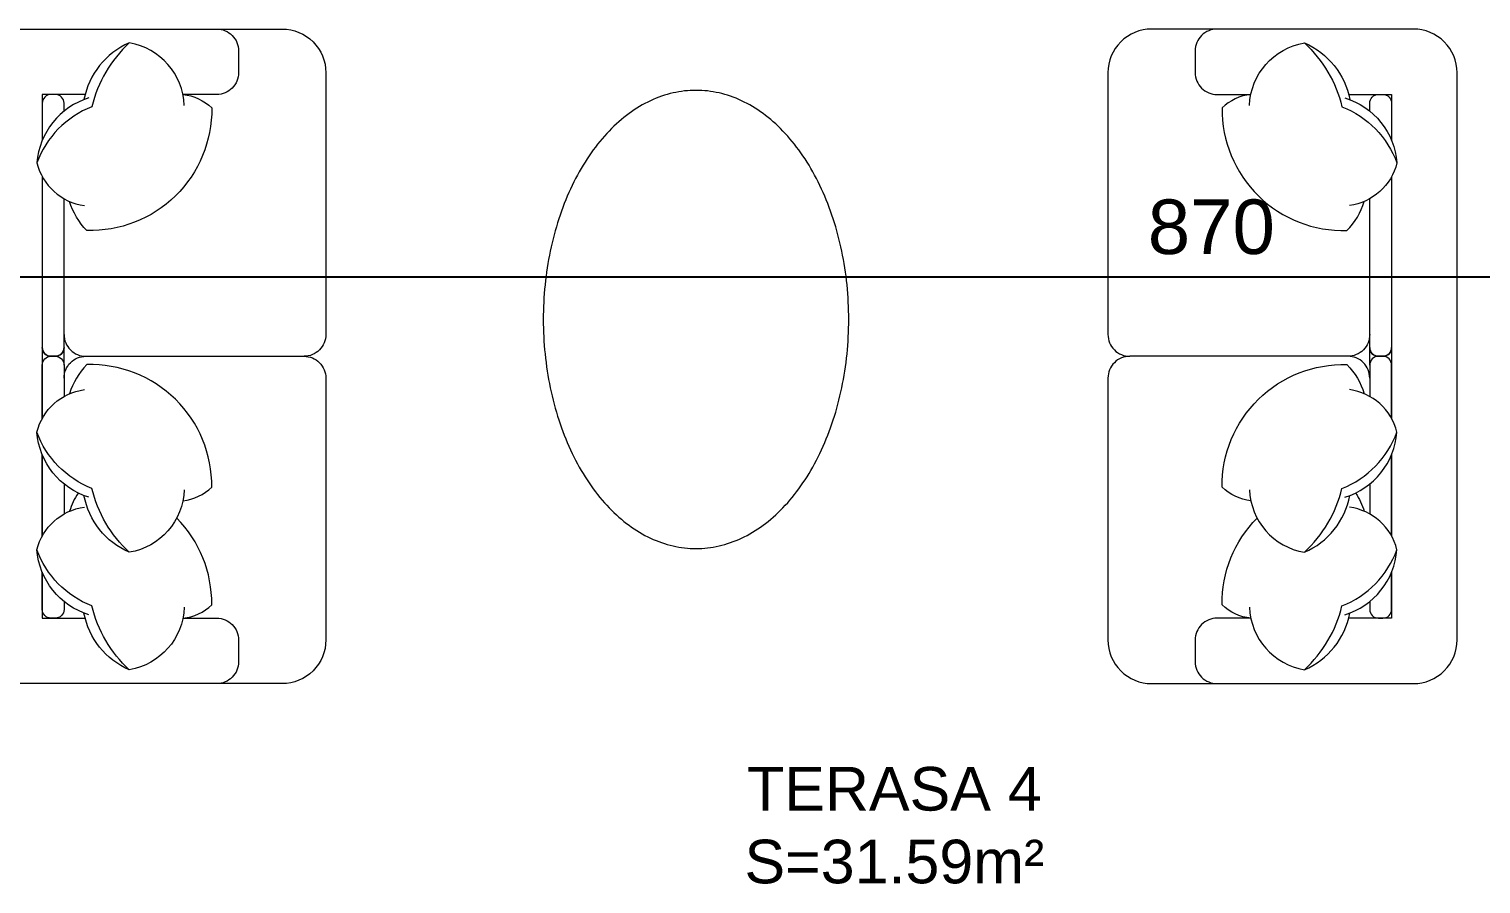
# Model space of a CAD drawing. Header units: centimetres. Extents: x 99002 to 104403, y -55119 to -48358.
# Drawn here: x 101388.4 to 101721.1, y -50246.6 to -50050.7 of the extents above; entities that cross this region are included whole.
import ezdxf

# ---------------------------------------------------------------- set-up
doc = ezdxf.new("R2010")
doc.units = ezdxf.units.CM
doc.header["$LTSCALE"] = 50
doc.header["$MEASUREMENT"] = 0
doc.layers.get('0').update_dxf_attribs({"color": 8})
doc.layers.add('COTE 50ème', color=1, linetype='Continuous')
doc.layers.add('DEMOL', color=7, linetype='Continuous', lineweight=60, true_color=0xb38600)
doc.layers.add('mobilimi', color=8, linetype='Continuous', lineweight=9)
doc.styles.add('RS_TEXT_1.50', font='arial.ttf', dxfattribs={"height": 12.5})
doc.styles.add('RS_TXT_50', font='arial.ttf', dxfattribs={"height": 12.5})
doc.dimstyles.new('RS_50CM_LINEAIRE', dxfattribs={"dimscale": 5, "dimtxt": 12.5, "dimasz": 1.5, "dimexe": 1, "dimexo": 2.5, "dimgap": 1, "dimtad": 1, "dimdec": 1, "dimrnd": 0.5, "dimdsep": 46, "dimtxsty": 'RS_TXT_50', "dimblk1": 'ARCHTICK', "dimblk2": 'ARCHTICK', "dimsah": 1, "dimcen": 2.5, "dimdle": 1, "dimclrt": 4, "dimadec": 0, "dimazin": 2, "dimtfac": 1, "dimtdec": 1, "dimtix": 1, "dimtmove": 2, "dimatfit": 3, "dimfxl": 1, "dimtolj": 1, "dimtzin": 0, "dimarcsym": 0})

# ---------------------------------------------------------------- blocks, each defined once
blk = doc.blocks.new('_ArchTick')
at = {"color": 0, "linetype": 'ByBlock', "const_width": 0.15}
blk.add_lwpolyline([(-0.5, -0.5), (0.5, 0.5)], dxfattribs=at)
blk = doc.blocks.new('*D943')
at = {"layer": 'COTE 50ème', "color": 0, "lineweight": -2, "ltscale": 0.5, "transparency": 16777216}
for p, q in [((101224.34, -50129.86), (101224.34, -50102.48)), ((102094.34, -50116.57), (102094.34, -50102.48)), ((101219.34, -50107.48), (102099.34, -50107.48))]:
    blk.add_line(p, q, dxfattribs=at)
at = {"layer": 'Defpoints', "color": 0, "ltscale": 0.5, "transparency": 16777216}
for p in [(102094.34, -50107.48), (102094.34, -50129.07), (101224.34, -50142.36)]:
    blk.add_point(p, dxfattribs=at)
at = {"layer": 'COTE 50ème', "color": 0, "lineweight": -2, "ltscale": 0.5, "transparency": 16777216, "xscale": 7.5, "yscale": 7.5, "zscale": 7.5, "rotation": 180}
blk.add_blockref('_ArchTick', (101224.34, -50107.48), dxfattribs=at)
at = {"layer": 'COTE 50ème', "color": 0, "lineweight": -2, "ltscale": 0.5, "transparency": 16777216, "xscale": 7.5, "yscale": 7.5, "zscale": 7.5}
blk.add_blockref('_ArchTick', (102094.34, -50107.48), dxfattribs=at)
at = {"layer": 'COTE 50ème', "color": 4, "ltscale": 0.5, "transparency": 16777216, "insert": (101659.34, -50096.1), "char_height": 12.5, "attachment_point": 5, "style": 'RS_TXT_50'}
blk.add_mtext('\\A1;870', dxfattribs=at)

msp = doc.modelspace()

# ---------------------------------------------------------------- linework, layer by layer
at = {"layer": 'mobilimi'}
for points in [[(101456.4, -50120.7, -0.414214), (101451.4, -50125.7, -0.414214), (101456.4, -50130.7), (101456.4, -50190.7, -0.414214), (101446.4, -50200.7), (101386.4, -50200.7, -0.414214), (101376.4, -50190.7), (101376.4, -50060.7, -0.414214), (101386.4, -50050.7), (101446.4, -50050.7, -0.414214), (101456.4, -50060.7), (101456.4, -50120.7, -0.414214), (101451.4, -50125.7, -0.414214), (101456.4, -50130.7)], [(101431.4, -50050.7, -0.414214), (101436.4, -50055.7), (101436.4, -50060.7, -0.414214), (101431.4, -50065.7), (101423.66, -50065.7)], [(101635.64, -50120.7, 0.414214), (101640.64, -50125.7, 0.414214), (101635.64, -50130.7), (101635.64, -50190.7, 0.414214), (101645.64, -50200.7), (101705.64, -50200.7, 0.414214), (101715.64, -50190.7), (101715.64, -50060.7, 0.414214), (101705.64, -50050.7), (101645.64, -50050.7, 0.414214), (101635.64, -50060.7), (101635.64, -50120.7, 0.414214), (101640.64, -50125.7, 0.414214), (101635.64, -50130.7)], [(101660.64, -50050.7, 0.414214), (101655.64, -50055.7), (101655.64, -50060.7, 0.414214), (101660.64, -50065.7), (101668.38, -50065.7)], [(101411.36, -50053.89, 0.14773), (101402.76, -50068.5, 0.213343), (101390.16, -50081.39, 0.178662)], [(101423.96, -50068.21, 0.356772), (101411.36, -50053.89, 0.249542), (101400.97, -50066.87, -9.61688)], [(101668.08, -50068.21, -0.356772), (101680.68, -50053.89, -0.249542), (101691.07, -50066.87, 9.61688)], [(101680.68, -50053.89, -0.14773), (101689.28, -50068.5, -0.213343), (101701.88, -50081.39, -0.178662)], [(101396.4, -50069.52), (101396.4, -50067.7, 0.414214), (101394.4, -50065.7), (101393.4, -50065.7, 0.414214), (101391.4, -50067.7)], [(101423.66, -50065.69, -0.165541), (101430.26, -50068.79, -0.425989), (101401.62, -50096.87, -0.121523), (101397.67, -50090.2, 7.115464)], [(101668.38, -50065.69, 0.165541), (101661.78, -50068.79, 0.425989), (101690.42, -50096.87, 0.121523), (101694.37, -50090.2, -7.115464)], [(101695.64, -50069.52), (101695.64, -50067.7, -0.414214), (101697.64, -50065.7), (101698.64, -50065.7, -0.414214), (101700.64, -50067.7)], [(101402.08, -50066.48, 0.306663), (101390.16, -50081.39, 0.30633), (101401.05, -50091.14, -0.872847)], [(101391.4, -50067.7), (101391.4, -50076.22, 0.414214)], [(101689.96, -50066.48, -0.306663), (101701.88, -50081.39, -0.30633), (101690.99, -50091.14, 0.872847)], [(101700.64, -50067.7), (101700.64, -50076.22, -0.414214)], [(101391.4, -50084.54), (101391.4, -50123.7, 0.414214), (101393.4, -50125.7), (101394.4, -50125.7, 0.414214), (101396.4, -50123.7), (101396.4, -50089.58, 0.414214)], [(101700.64, -50084.54), (101700.64, -50123.7, -0.414214), (101698.64, -50125.7), (101697.64, -50125.7, -0.414214), (101695.64, -50123.7), (101695.64, -50089.58, -0.414214)], [(101396.4, -50120.7, 0.414214), (101401.4, -50125.7)], [(101396.4, -50120.7, 0.414214), (101401.4, -50125.7), (101451.4, -50125.7, 0.414214)], [(101695.64, -50120.7, -0.414214), (101690.64, -50125.7), (101640.64, -50125.7, -0.414214)], [(101695.64, -50120.7, -0.414214), (101690.64, -50125.7)], [(101391.4, -50139.93), (101391.4, -50127.7, -0.414214), (101393.4, -50125.7), (101394.4, -50125.7, -0.414214), (101396.4, -50127.7), (101396.4, -50134.9, -0.414214)], [(101396.4, -50130.7, -0.414214), (101401.4, -50125.7)], [(101396.4, -50130.7, -0.414214), (101401.4, -50125.7), (101451.4, -50125.7, -0.414214)], [(101695.64, -50130.7, 0.414214), (101690.64, -50125.7), (101640.64, -50125.7, 0.414214)], [(101695.64, -50130.7, 0.414214), (101690.64, -50125.7)], [(101700.64, -50139.93), (101700.64, -50127.7, 0.414214), (101698.64, -50125.7), (101697.64, -50125.7, 0.414214), (101695.64, -50127.7), (101695.64, -50134.9, 0.414214)], [(101423.66, -50158.78, 0.165541), (101430.26, -50155.69, 0.425989), (101401.62, -50127.61, 0.121523), (101397.67, -50134.27, -7.115464)], [(101668.38, -50158.78, -0.165541), (101661.78, -50155.69, -0.425989), (101690.42, -50127.61, -0.121523), (101694.37, -50134.27, 7.115464)], [(101402.08, -50157.99, -0.306663), (101390.16, -50143.08, -0.30633), (101401.05, -50133.34, 0.872847)], [(101689.96, -50157.99, 0.306663), (101701.88, -50143.08, 0.30633), (101690.99, -50133.34, -0.872847)], [(101411.36, -50170.59, -0.14773), (101402.76, -50155.97, -0.213343), (101390.16, -50143.08, -0.178662)], [(101680.68, -50170.59, 0.14773), (101689.28, -50155.97, 0.213343), (101701.88, -50143.08, 0.178662)], [(101391.4, -50166.87), (101391.4, -50148.25, -0.414214)], [(101700.64, -50166.87), (101700.64, -50148.25, 0.414214)], [(101396.4, -50154.95), (101396.4, -50161.83, -0.414214)], [(101695.64, -50154.95), (101695.64, -50161.83, 0.414214)], [(101399.63, -50157.02, 0.071865), (101397.67, -50161.21, -7.115464)], [(101423.96, -50156.26, -0.356772), (101411.36, -50170.59, -0.249542), (101400.97, -50157.61, 9.61688)], [(101668.08, -50156.26, 0.356772), (101680.68, -50170.59, 0.249542), (101691.07, -50157.61, -9.61688)], [(101692.41, -50157.02, -0.071865), (101694.37, -50161.21, 7.115464)], [(101402.08, -50184.93, -0.306663), (101390.16, -50170.01, -0.30633), (101401.05, -50160.27, 0.872847)], [(101689.96, -50184.93, 0.306663), (101701.88, -50170.01, 0.30633), (101690.99, -50160.27, -0.872847)], [(101423.66, -50185.72, 0.165541), (101430.26, -50182.62, 0.200231), (101422.22, -50162.77, 0.121523)], [(101668.38, -50185.72, -0.165541), (101661.78, -50182.62, -0.200231), (101669.82, -50162.77, -0.121523)], [(101411.36, -50197.52, -0.14773), (101402.76, -50182.91, -0.213343), (101390.16, -50170.01, -0.178662)], [(101680.68, -50197.52, 0.14773), (101689.28, -50182.91, 0.213343), (101701.88, -50170.01, 0.178662)], [(101391.4, -50183.7), (101391.4, -50175.19, -0.414214)], [(101391.4, -50175.19), (101391.4, -50185.7), (101401.23, -50185.7, -0.414214)], [(101700.64, -50175.19), (101700.64, -50185.7), (101690.81, -50185.7, 0.414214)], [(101700.64, -50183.7), (101700.64, -50175.19, 0.414214)], [(101396.4, -50181.89), (101396.4, -50183.7, -0.414214), (101394.4, -50185.7), (101393.4, -50185.7, -0.414214), (101391.4, -50183.7)], [(101695.64, -50181.89), (101695.64, -50183.7, 0.414214), (101697.64, -50185.7), (101698.64, -50185.7, 0.414214), (101700.64, -50183.7)], [(101423.96, -50183.2, -0.356772), (101411.36, -50197.52, -0.249542), (101400.97, -50184.54, 9.61688)], [(101423.66, -50185.7), (101431.4, -50185.7, -0.414214), (101436.4, -50190.7), (101436.4, -50195.7, -0.414214), (101431.4, -50200.7)], [(101668.38, -50185.7), (101660.64, -50185.7, 0.414214), (101655.64, -50190.7), (101655.64, -50195.7, 0.414214), (101660.64, -50200.7)], [(101668.08, -50183.2, 0.356772), (101680.68, -50197.52, 0.249542), (101691.07, -50184.54, -9.61688)]]:
    msp.add_lwpolyline(points, format="xyb", dxfattribs=at)
for points in [[(101401.23, -50065.7), (101391.4, -50065.7), (101391.4, -50076.22)], [(101690.81, -50065.7), (101700.64, -50065.7), (101700.64, -50076.22)], [(101391.4, -50084.54), (101391.4, -50139.93)], [(101700.64, -50084.54), (101700.64, -50139.93)], [(101391.4, -50148.25), (101391.4, -50166.87)], [(101700.64, -50148.25), (101700.64, -50166.87)]]:
    msp.add_lwpolyline(points, dxfattribs=at)
for points in [[(101391.4, -50123.7), (101391.4, -50127.7, -0.414214), (101393.4, -50125.7), (101394.4, -50125.7, -0.414214), (101396.4, -50127.7), (101396.4, -50123.7, -0.414214), (101394.4, -50125.7), (101393.4, -50125.7, -0.414214)], [(101700.64, -50123.7), (101700.64, -50127.7, 0.414214), (101698.64, -50125.7), (101697.64, -50125.7, 0.414214), (101695.64, -50127.7), (101695.64, -50123.7, 0.414214), (101697.64, -50125.7), (101698.64, -50125.7, 0.414214)]]:
    msp.add_lwpolyline(points, format="xyb", close=True, dxfattribs=at)
msp.add_polyline3d([(101541.24, -50064.75, 0), (101540.58, -50064.75, 0), (101539.91, -50064.78, 0), (101539.25, -50064.83, 0), (101538.59, -50064.9, 0), (101537.93, -50064.98, 0), (101537.27, -50065.08, 0), (101536.61, -50065.21, 0), (101535.96, -50065.35, 0), (101535.3, -50065.51, 0), (101534.65, -50065.68, 0), (101534, -50065.88, 0), (101533.36, -50066.09, 0), (101532.71, -50066.33, 0), (101532.07, -50066.58, 0), (101531.43, -50066.85, 0), (101530.8, -50067.13, 0), (101530.17, -50067.44, 0), (101529.54, -50067.76, 0), (101528.92, -50068.1, 0), (101528.3, -50068.46, 0), (101527.69, -50068.84, 0), (101527.08, -50069.23, 0), (101526.48, -50069.64, 0), (101525.88, -50070.07, 0), (101525.29, -50070.51, 0), (101524.7, -50070.97, 0), (101524.12, -50071.45, 0), (101523.55, -50071.95, 0), (101522.98, -50072.46, 0), (101522.42, -50072.98, 0), (101521.86, -50073.52, 0), (101521.31, -50074.08, 0), (101520.77, -50074.66, 0), (101520.24, -50075.24, 0), (101519.71, -50075.85, 0), (101519.19, -50076.47, 0), (101518.68, -50077.1, 0), (101518.18, -50077.75, 0), (101517.69, -50078.41, 0), (101517.2, -50079.08, 0), (101516.72, -50079.77, 0), (101516.26, -50080.48, 0), (101515.8, -50081.19, 0), (101515.35, -50081.92, 0), (101514.9, -50082.66, 0), (101514.47, -50083.41, 0), (101514.05, -50084.18, 0), (101513.64, -50084.96, 0), (101513.24, -50085.75, 0), (101512.84, -50086.55, 0), (101512.46, -50087.36, 0), (101512.09, -50088.18, 0), (101511.73, -50089.01, 0), (101511.38, -50089.86, 0), (101511.04, -50090.71, 0), (101510.71, -50091.57, 0), (101510.39, -50092.44, 0), (101510.08, -50093.32, 0), (101509.79, -50094.21, 0), (101509.5, -50095.11, 0), (101509.23, -50096.01, 0), (101508.97, -50096.93, 0), (101508.71, -50097.85, 0), (101508.48, -50098.77, 0), (101508.25, -50099.71, 0), (101508.03, -50100.64, 0), (101507.83, -50101.59, 0), (101507.64, -50102.54, 0), (101507.46, -50103.5, 0), (101507.29, -50104.46, 0), (101507.14, -50105.42, 0), (101506.99, -50106.39, 0), (101506.86, -50107.37, 0), (101506.74, -50108.35, 0), (101506.64, -50109.33, 0), (101506.54, -50110.31, 0), (101506.46, -50111.3, 0), (101506.39, -50112.29, 0), (101506.34, -50113.28, 0), (101506.29, -50114.27, 0), (101506.26, -50115.26, 0), (101506.24, -50116.25, 0), (101506.24, -50117.25, 0), (101506.24, -50118.24, 0), (101506.26, -50119.23, 0), (101506.29, -50120.22, 0), (101506.34, -50121.22, 0), (101506.39, -50122.21, 0), (101506.46, -50123.19, 0), (101506.54, -50124.18, 0), (101506.64, -50125.16, 0), (101506.74, -50126.14, 0), (101506.86, -50127.12, 0), (101506.99, -50128.1, 0), (101507.14, -50129.07, 0), (101507.29, -50130.03, 0), (101507.46, -50130.99, 0), (101507.64, -50131.95, 0), (101507.83, -50132.9, 0), (101508.03, -50133.85, 0), (101508.25, -50134.79, 0), (101508.48, -50135.72, 0), (101508.71, -50136.65, 0), (101508.97, -50137.57, 0), (101509.23, -50138.48, 0), (101509.5, -50139.38, 0), (101509.79, -50140.28, 0), (101510.08, -50141.17, 0), (101510.39, -50142.05, 0), (101510.71, -50142.92, 0), (101511.04, -50143.78, 0), (101511.38, -50144.63, 0), (101511.73, -50145.48, 0), (101512.09, -50146.31, 0), (101512.46, -50147.13, 0), (101512.84, -50147.94, 0), (101513.24, -50148.74, 0), (101513.64, -50149.53, 0), (101514.05, -50150.31, 0), (101514.47, -50151.08, 0), (101514.9, -50151.83, 0), (101515.35, -50152.57, 0), (101515.8, -50153.3, 0), (101516.26, -50154.02, 0), (101516.72, -50154.72, 0), (101517.2, -50155.41, 0), (101517.69, -50156.08, 0), (101518.18, -50156.74, 0), (101518.68, -50157.39, 0), (101519.19, -50158.02, 0), (101519.71, -50158.64, 0), (101520.24, -50159.25, 0), (101520.77, -50159.84, 0), (101521.31, -50160.41, 0), (101521.86, -50160.97, 0), (101522.42, -50161.51, 0), (101522.98, -50162.04, 0), (101523.55, -50162.55, 0), (101524.12, -50163.04, 0), (101524.7, -50163.52, 0), (101525.29, -50163.98, 0), (101525.88, -50164.42, 0), (101526.48, -50164.85, 0), (101527.08, -50165.26, 0), (101527.69, -50165.65, 0), (101528.3, -50166.03, 0), (101528.92, -50166.39, 0), (101529.54, -50166.73, 0), (101530.17, -50167.05, 0), (101530.8, -50167.36, 0), (101531.43, -50167.64, 0), (101532.07, -50167.91, 0), (101532.71, -50168.16, 0), (101533.36, -50168.4, 0), (101534, -50168.61, 0), (101534.65, -50168.81, 0), (101535.3, -50168.99, 0), (101535.96, -50169.14, 0), (101536.61, -50169.29, 0), (101537.27, -50169.41, 0), (101537.93, -50169.51, 0), (101538.59, -50169.6, 0), (101539.25, -50169.66, 0), (101539.91, -50169.71, 0), (101540.58, -50169.74, 0), (101541.24, -50169.75, 0), (101541.9, -50169.74, 0), (101542.56, -50169.71, 0), (101543.22, -50169.66, 0), (101543.88, -50169.6, 0), (101544.54, -50169.51, 0), (101545.2, -50169.41, 0), (101545.86, -50169.29, 0), (101546.52, -50169.14, 0), (101547.17, -50168.99, 0), (101547.82, -50168.81, 0), (101548.47, -50168.61, 0), (101549.12, -50168.4, 0), (101549.76, -50168.16, 0), (101550.4, -50167.91, 0), (101551.04, -50167.64, 0), (101551.67, -50167.36, 0), (101552.3, -50167.05, 0), (101552.93, -50166.73, 0), (101553.55, -50166.39, 0), (101554.17, -50166.03, 0), (101554.78, -50165.65, 0), (101555.39, -50165.26, 0), (101556, -50164.85, 0), (101556.59, -50164.42, 0), (101557.19, -50163.98, 0), (101557.77, -50163.52, 0), (101558.35, -50163.04, 0), (101558.93, -50162.55, 0), (101559.5, -50162.04, 0), (101560.06, -50161.51, 0), (101560.61, -50160.97, 0), (101561.16, -50160.41, 0), (101561.7, -50159.84, 0), (101562.24, -50159.25, 0), (101562.76, -50158.64, 0), (101563.28, -50158.02, 0), (101563.79, -50157.39, 0), (101564.29, -50156.74, 0), (101564.79, -50156.08, 0), (101565.27, -50155.41, 0), (101565.75, -50154.72, 0), (101566.22, -50154.02, 0), (101566.68, -50153.3, 0), (101567.13, -50152.57, 0), (101567.57, -50151.83, 0), (101568, -50151.08, 0), (101568.42, -50150.31, 0), (101568.84, -50149.53, 0), (101569.24, -50148.74, 0), (101569.63, -50147.94, 0), (101570.01, -50147.13, 0), (101570.38, -50146.31, 0), (101570.75, -50145.48, 0), (101571.1, -50144.63, 0), (101571.44, -50143.78, 0), (101571.77, -50142.92, 0), (101572.09, -50142.05, 0), (101572.39, -50141.17, 0), (101572.69, -50140.28, 0), (101572.97, -50139.38, 0), (101573.25, -50138.48, 0), (101573.51, -50137.57, 0), (101573.76, -50136.65, 0), (101574, -50135.72, 0), (101574.23, -50134.79, 0), (101574.44, -50133.85, 0), (101574.65, -50132.9, 0), (101574.84, -50131.95, 0), (101575.02, -50130.99, 0), (101575.18, -50130.03, 0), (101575.34, -50129.07, 0), (101575.48, -50128.1, 0), (101575.61, -50127.12, 0), (101575.73, -50126.14, 0), (101575.84, -50125.16, 0), (101575.93, -50124.18, 0), (101576.01, -50123.19, 0), (101576.08, -50122.21, 0), (101576.14, -50121.22, 0), (101576.18, -50120.22, 0), (101576.21, -50119.23, 0), (101576.23, -50118.24, 0), (101576.24, -50117.25, 0), (101576.23, -50116.25, 0), (101576.21, -50115.26, 0), (101576.18, -50114.27, 0), (101576.14, -50113.28, 0), (101576.08, -50112.29, 0), (101576.01, -50111.3, 0), (101575.93, -50110.31, 0), (101575.84, -50109.33, 0), (101575.73, -50108.35, 0), (101575.61, -50107.37, 0), (101575.48, -50106.39, 0), (101575.34, -50105.42, 0), (101575.18, -50104.46, 0), (101575.02, -50103.5, 0), (101574.84, -50102.54, 0), (101574.65, -50101.59, 0), (101574.44, -50100.64, 0), (101574.23, -50099.71, 0), (101574, -50098.77, 0), (101573.76, -50097.85, 0), (101573.51, -50096.93, 0), (101573.25, -50096.01, 0), (101572.97, -50095.11, 0), (101572.69, -50094.21, 0), (101572.39, -50093.32, 0), (101572.09, -50092.44, 0), (101571.77, -50091.57, 0), (101571.44, -50090.71, 0), (101571.1, -50089.86, 0), (101570.75, -50089.01, 0), (101570.38, -50088.18, 0), (101570.01, -50087.36, 0), (101569.63, -50086.55, 0), (101569.24, -50085.75, 0), (101568.84, -50084.96, 0), (101568.42, -50084.18, 0), (101568, -50083.41, 0), (101567.57, -50082.66, 0), (101567.13, -50081.92, 0), (101566.68, -50081.19, 0), (101566.22, -50080.48, 0), (101565.75, -50079.77, 0), (101565.27, -50079.08, 0), (101564.79, -50078.41, 0), (101564.29, -50077.75, 0), (101563.79, -50077.1, 0), (101563.28, -50076.47, 0), (101562.76, -50075.85, 0), (101562.24, -50075.24, 0), (101561.7, -50074.66, 0), (101561.16, -50074.08, 0), (101560.61, -50073.52, 0), (101560.06, -50072.98, 0), (101559.5, -50072.46, 0), (101558.93, -50071.95, 0), (101558.35, -50071.45, 0), (101557.77, -50070.97, 0), (101557.19, -50070.51, 0), (101556.59, -50070.07, 0), (101556, -50069.64, 0), (101555.39, -50069.23, 0), (101554.78, -50068.84, 0), (101554.17, -50068.46, 0), (101553.55, -50068.1, 0), (101552.93, -50067.76, 0), (101552.3, -50067.44, 0), (101551.67, -50067.13, 0), (101551.04, -50066.85, 0), (101550.4, -50066.58, 0), (101549.76, -50066.33, 0), (101549.12, -50066.09, 0), (101548.47, -50065.88, 0), (101547.82, -50065.68, 0), (101547.17, -50065.51, 0), (101546.52, -50065.35, 0), (101545.86, -50065.21, 0), (101545.2, -50065.08, 0), (101544.54, -50064.98, 0), (101543.88, -50064.9, 0), (101543.22, -50064.83, 0), (101542.56, -50064.78, 0), (101541.9, -50064.75, 0), (101541.24, -50064.75, 0)], dxfattribs=at)

# ---------------------------------------------------------------- texts
at = {"layer": 'DEMOL', "lineweight": -2, "insert": (101586.7, -50233.2), "char_height": 10, "width": 93.9293, "attachment_point": 5, "style": 'RS_TEXT_1.50'}
msp.add_mtext('TERASA 4\\PS=31.59m²', dxfattribs=at)

# ---------------------------------------------------------------- dimensions: what is measured, and where the dimension line sits
at = {"layer": 'COTE 50ème', "ltscale": 0.5}
dim = msp.add_linear_dim(base=(102094.34, -50107.48), p1=(101224.34, -50142.36), p2=(102094.34, -50129.07), dimstyle='RS_50CM_LINEAIRE', dxfattribs=at)
dim.commit()
dim.dimension.update_dxf_attribs({"geometry": '*D943', "text_midpoint": (101659.34, -50096.1)})

doc.saveas('drawing.dxf')
